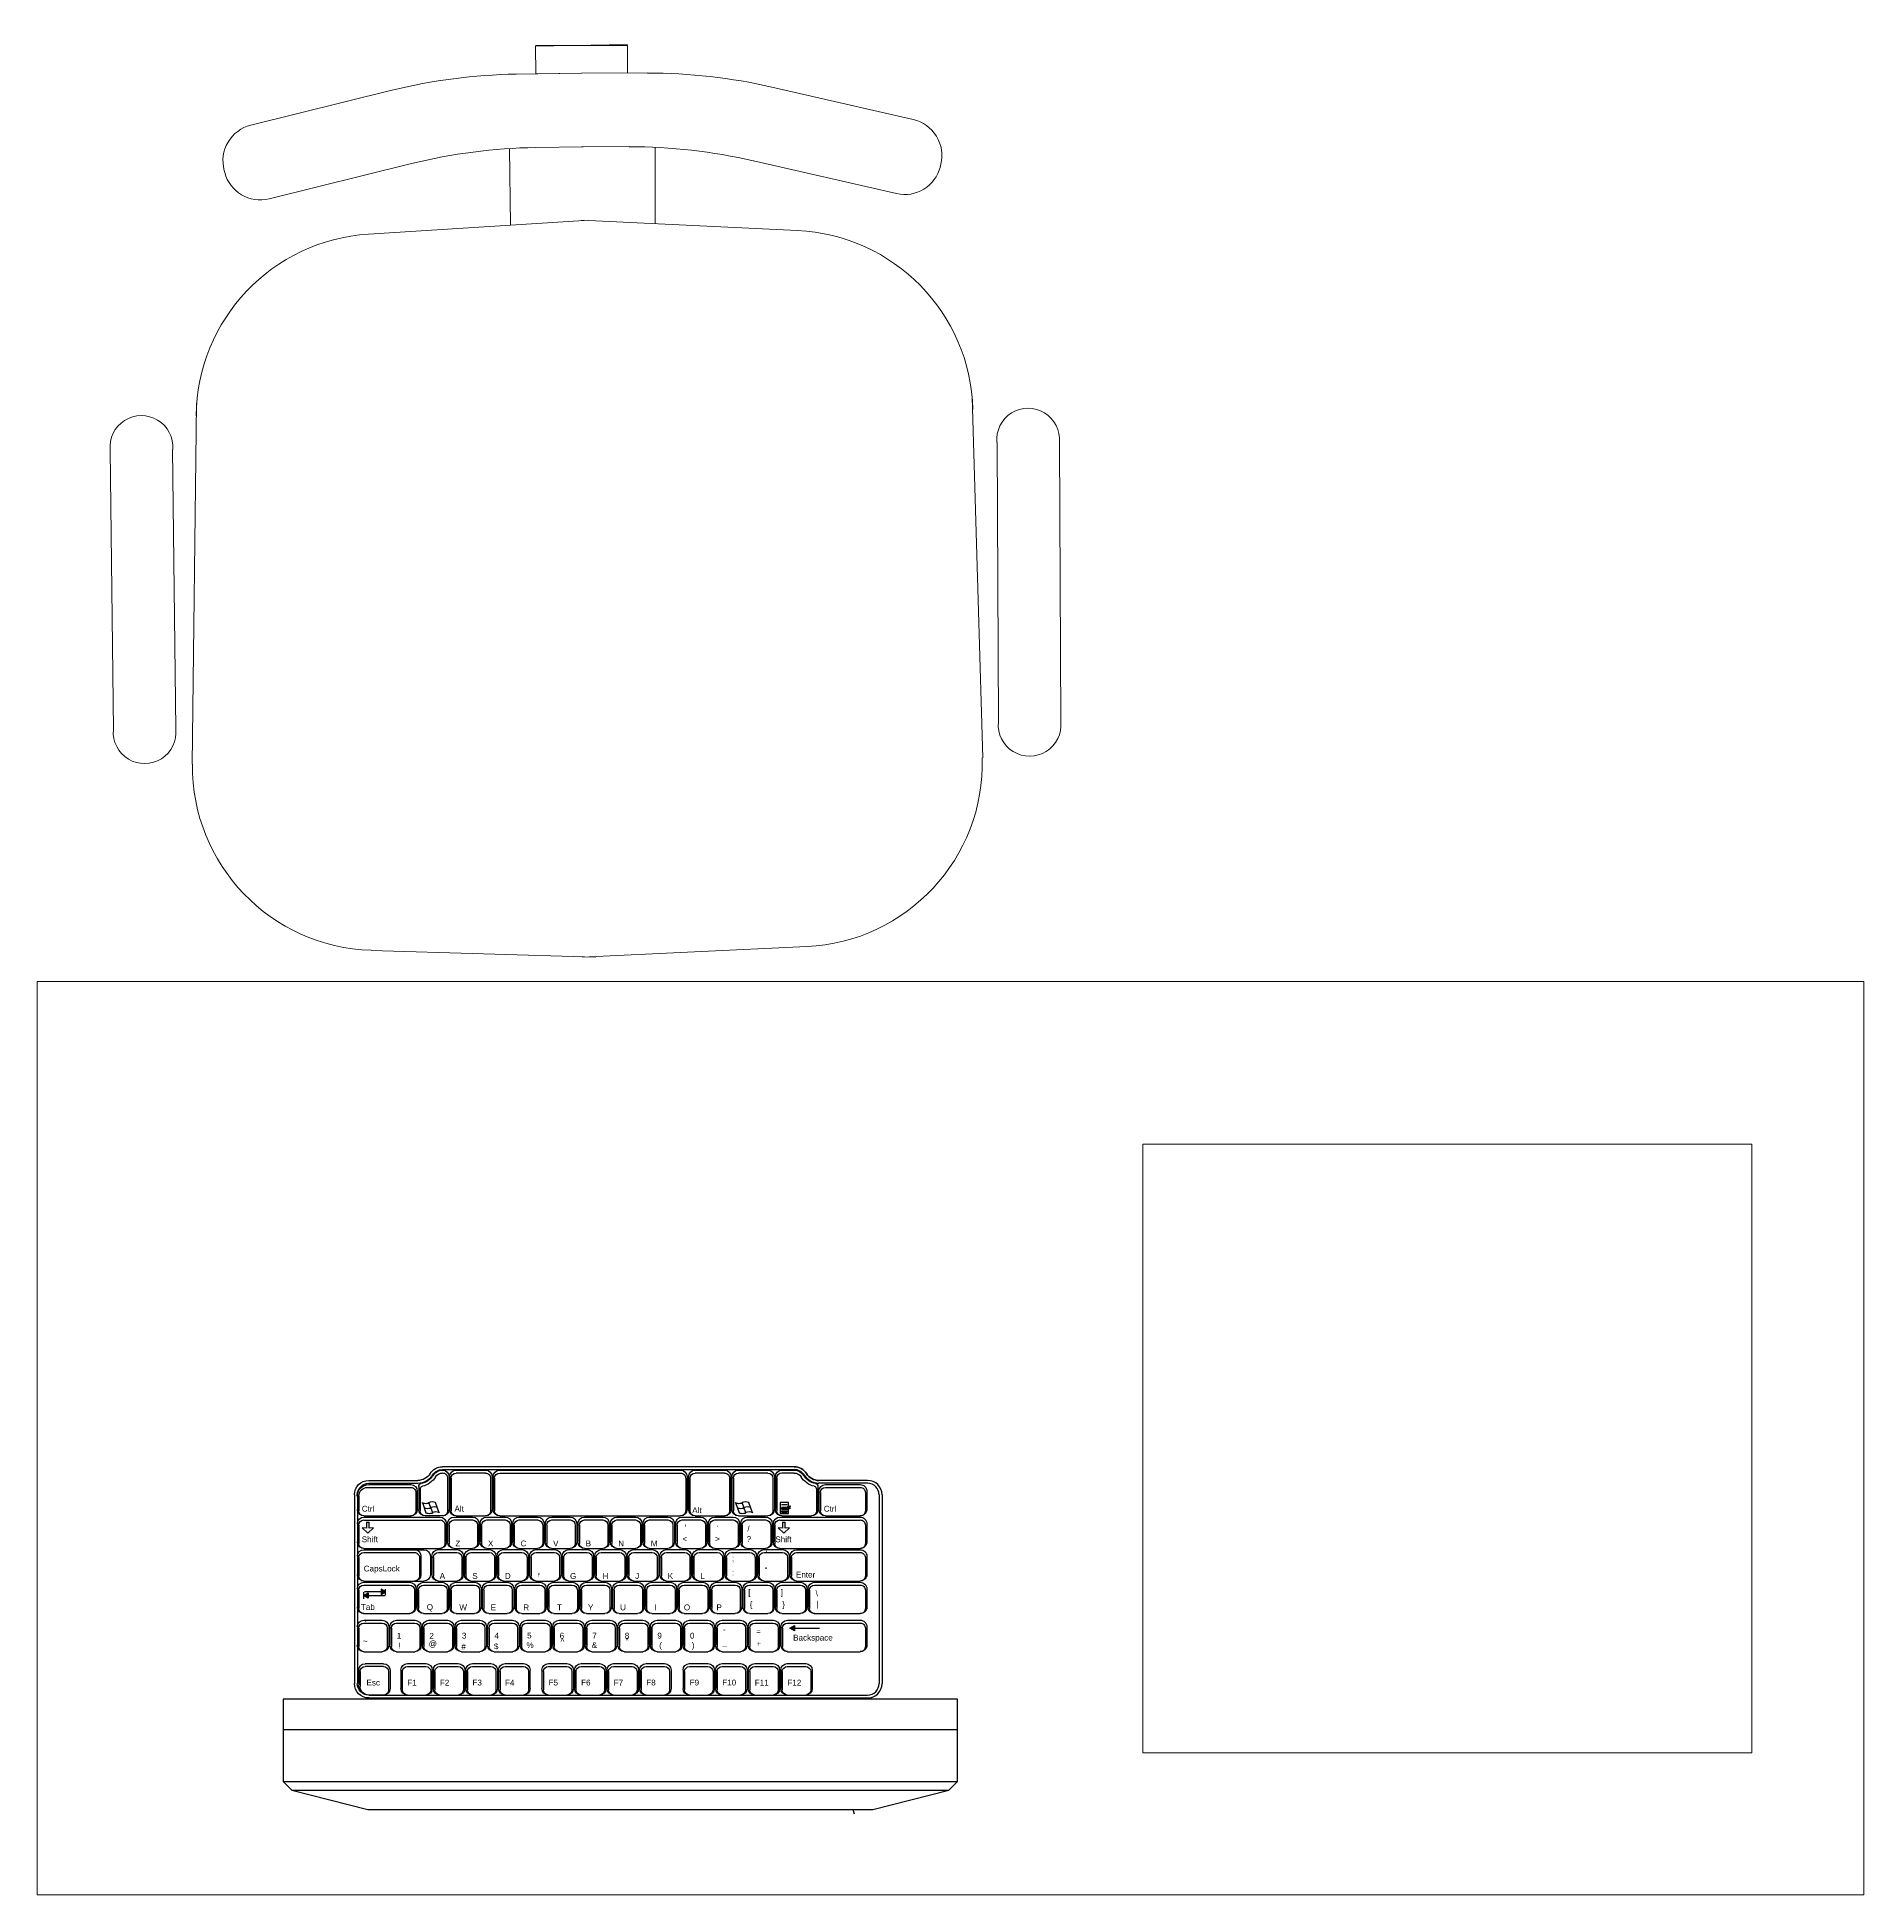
# Model space of a CAD drawing. Header units: millimetres. Extents: x -217756 to 263180, y 55413 to 130608.
# Drawn here: x -211764 to -210564, y 97961 to 99181 of the extents above; entities that cross this region are included whole.
import ezdxf

# ---------------------------------------------------------------- set-up
doc = ezdxf.new("R2010")
doc.units = ezdxf.units.MM
doc.linetypes.add('HIDDEN', pattern=[6, 4, -2])
doc.layers.add('ТХ_корр_25.03.26', color=1, linetype='Continuous', lineweight=30, plot=False)
doc.layers.add('ТХ_мебель передв', color=250, linetype='Continuous', lineweight=13)
doc.styles.add('Arial 200', font='arial.ttf', dxfattribs={"height": 500})
doc.styles.add('SIMPLEX', font='simplex.shx', dxfattribs={"width": 0.85, "oblique": 7})

# ---------------------------------------------------------------- blocks, each defined once
blk = doc.blocks.new('KEY')
at = {"color": 0}
for p, q in [((-0.198, 0), (0.198, 0)), ((-0.338, -0.536), (-0.338, -0.141)), ((-0.307, -0.505), (-0.307, -0.109)), ((0.307, -0.505), (0.307, -0.109)), ((0.338, -0.536), (0.338, -0.141)), ((-0.198, -0.614), (0.198, -0.614)), ((-0.198, -0.677), (0.198, -0.677))]:
    blk.add_line(p, q, dxfattribs=at)
for centre, radius, start, end in [((0.198, -0.109), 0.109, 360, 90), ((0.198, -0.141), 0.141, 360, 90), ((-0.198, -0.141), 0.141, 90, 180), ((-0.198, -0.109), 0.109, 90, 180), ((-0.198, -0.536), 0.141, 180, 270), ((-0.198, -0.505), 0.109, 180, 270), ((0.198, -0.505), 0.109, 270, 360), ((0.198, -0.536), 0.141, 270, 360)]:
    blk.add_arc(centre, radius, start, end, dxfattribs=at)
blk = doc.blocks.new('A$C6368dfc4')
at = {"true_color": 0x000000}
h = blk.add_hatch(color=18, dxfattribs=at)
h.paths.add_polyline_path([(6695.8, -32442.8), (6698.8, -32441), (6695.8, -32441)])
h.paths.add_polyline_path([(6695.8, -32441), (6698.8, -32441), (6695.8, -32439.3)])
h = blk.add_hatch(color=18, dxfattribs=at)
h.paths.add_polyline_path([(6687.4, -32445.1), (6684.3, -32443.3), (6687.4, -32443.3)])
h.paths.add_polyline_path([(6687.4, -32443.3), (6684.3, -32443.3), (6687.4, -32441.6)])
h = blk.add_hatch(color=18, dxfattribs=at)
h.paths.add_polyline_path([(6967.4, -32466.7), (6964.4, -32464.9), (6967.4, -32464.9)])
h.paths.add_polyline_path([(6967.4, -32464.9), (6964.4, -32464.9), (6967.4, -32463.2)])
at = {"color": 18, "true_color": 0x000000}
for p, q in [((6736.1, -32358.7), (6967.2, -32358.7)), ((6736.1, -32360.6), (6967.2, -32360.6)), ((6736.2, -32361), (6736.1, -32361)), ((6736.2, -32362.9), (6736.1, -32362.9)), ((6739.5, -32366.2), (6739.5, -32387.8)), ((6740.5, -32365.3), (6740.5, -32386.8)), ((6740.9, -32365.3), (6740.9, -32386.8)), ((6741.8, -32366.3), (6741.8, -32387.8)), ((6745.1, -32361), (6764.4, -32361)), ((6745.1, -32362.9), (6764.4, -32362.9)), ((6767.7, -32366.3), (6767.7, -32387.8)), ((6768.7, -32365.3), (6768.7, -32386.8)), ((6769.4, -32365.3), (6769.4, -32386.8)), ((6770.3, -32366.3), (6770.3, -32387.8)), ((6773.7, -32361), (6892.5, -32361)), ((6773.7, -32363), (6892.5, -32363)), ((6895.9, -32366.3), (6895.9, -32387.8)), ((6896.8, -32365.3), (6896.8, -32386.8)), ((6897.8, -32365.3), (6897.8, -32386.8)), ((6898.7, -32366.3), (6898.7, -32387.8)), ((6902.1, -32361), (6921.4, -32361)), ((6902.1, -32362.9), (6921.4, -32362.9)), ((6924.7, -32366.3), (6924.7, -32387.8)), ((6925.6, -32365.3), (6925.6, -32386.8)), ((6926.3, -32365.3), (6926.3, -32386.8)), ((6927.3, -32366.3), (6927.3, -32387.8)), ((6930.6, -32361), (6949.9, -32361)), ((6930.6, -32362.9), (6949.9, -32362.9)), ((6953.2, -32366.3), (6953.2, -32387.8)), ((6954.2, -32365.3), (6954.2, -32386.8)), ((6954.9, -32365.3), (6954.9, -32386.8)), ((6955.8, -32366.2), (6955.8, -32387.8)), ((6959.1, -32361), (6967.2, -32361)), ((6959.1, -32362.9), (6967.2, -32362.9)), ((6678.3, -32377.3), (6678.3, -32501.2)), ((6680.2, -32377.3), (6680.2, -32501.2)), ((6680.2, -32378.1), (6680.2, -32386.8)), ((6681.2, -32378.1), (6681.2, -32387.8)), ((6686.9, -32372.4), (6715.3, -32372.4)), ((6687.8, -32367.8), (6719.9, -32367.8)), ((6687.8, -32369.7), (6719.9, -32369.7)), ((6687.8, -32370.5), (6715.3, -32370.5)), ((6718.6, -32375.7), (6718.6, -32387.8)), ((6719.6, -32374.8), (6719.6, -32386.8)), ((6720.5, -32371.7), (6720.5, -32386.8)), ((6721.5, -32373.5), (6721.5, -32387.8)), ((6981.8, -32373.5), (6981.8, -32387.8)), ((6982.8, -32371.7), (6982.8, -32386.8)), ((7015.4, -32367.8), (6983.4, -32367.8)), ((7015.4, -32369.7), (6983.4, -32369.7)), ((6983.4, -32374.8), (6983.4, -32386.8)), ((6984.4, -32375.7), (6984.4, -32387.8)), ((6987.7, -32370.5), (7010.6, -32370.5)), ((6987.7, -32372.4), (7010.6, -32372.4)), ((7014, -32375.7), (7014, -32387.8)), ((7014.9, -32374.8), (7014.9, -32386.8)), ((7023.1, -32377.3), (7023.1, -32501.2)), ((7025, -32377.3), (7025, -32501.2)), ((6722.9, -32382.4), (6725.3, -32389)), ((6729.7, -32389), (6727.2, -32382.4)), ((6734, -32389), (6731.6, -32382.4)), ((6928.7, -32382.4), (6931.1, -32389)), ((6935.5, -32389), (6933.1, -32382.4)), ((6939.8, -32389), (6937.4, -32382.4)), ((6963.4, -32382.4), (6957.9, -32382.4)), ((6957.9, -32382.4), (6957.9, -32389.6)), ((6957.9, -32386.1), (6963.4, -32386.1)), ((6957.9, -32387.9), (6963.4, -32387.9)), ((6957.9, -32389.6), (6963.4, -32389.6)), ((6958.8, -32383.6), (6962.5, -32383.6)), ((6958.8, -32385.3), (6962.5, -32385.3)), ((6958.8, -32387), (6962.5, -32387)), ((6958.8, -32388.7), (6962.5, -32388.7)), ((6963.1, -32384.7), (6962.5, -32387)), ((6962.5, -32387), (6964.8, -32386)), ((6963.5, -32385.4), (6963.1, -32384.7)), ((6963.4, -32389.6), (6963.4, -32382.4)), ((6964.4, -32384.4), (6963.5, -32385.4)), ((6963.9, -32385.7), (6964.8, -32384.7)), ((6964.8, -32386), (6963.9, -32385.7)), ((6964.4, -32384.4), (6964.8, -32384.7)), ((6680.2, -32396.2), (6680.2, -32408.2)), ((6681.2, -32397.1), (6681.2, -32409.2)), ((6686.3, -32399.2), (6683.4, -32399)), ((6683.4, -32399), (6687.1, -32402.4)), ((6684.5, -32391.1), (6715.3, -32391.1)), ((6684.5, -32391.9), (6734.4, -32391.9)), ((6684.5, -32393.8), (6734.4, -32393.8)), ((6686.3, -32395.3), (6686.3, -32399.2)), ((6686.3, -32395.3), (6688, -32395.3)), ((6687.1, -32402.4), (6690.9, -32399)), ((6688, -32399.2), (6688, -32395.3)), ((6690.9, -32399), (6688, -32399.2)), ((6736.2, -32391.1), (6724.8, -32391.1)), ((6737.7, -32397.1), (6737.7, -32409.2)), ((6738.6, -32396.2), (6738.6, -32408.2)), ((6745.1, -32391.1), (6764.4, -32391.1)), ((6773.7, -32391.1), (6892.5, -32391.1)), ((6902.1, -32391.1), (6921.4, -32391.1)), ((6930.6, -32391.1), (6949.9, -32391.1)), ((6953.5, -32396.2), (6953.5, -32408.2)), ((6954.4, -32397.1), (6954.4, -32409.2)), ((6956.6, -32399), (6960.4, -32402.4)), ((6959.5, -32399.2), (6956.6, -32399)), ((6957.8, -32391.9), (7010.6, -32391.9)), ((6957.8, -32393.8), (7010.6, -32393.8)), ((6959.1, -32391.1), (6978.5, -32391.1)), ((6959.5, -32395.3), (6961.2, -32395.3)), ((6959.5, -32395.3), (6959.5, -32399.2)), ((6960.4, -32402.4), (6964.1, -32399)), ((6961.2, -32399.2), (6961.2, -32395.3)), ((6964.1, -32399), (6961.2, -32399.2)), ((6987.7, -32391.1), (7010.6, -32391.1)), ((7014, -32397.1), (7014, -32409.2)), ((7014.9, -32396.2), (7014.9, -32408.2)), ((6684.5, -32412.5), (6734.4, -32412.5)), ((6684.5, -32413.3), (6723.9, -32413.3)), ((6957.8, -32412.5), (7010.6, -32412.5)), ((6968.8, -32413.3), (7010.6, -32413.3)), ((6680.2, -32417.6), (6680.2, -32429.6)), ((6681.2, -32418.5), (6681.2, -32430.6)), ((6684.5, -32415.2), (6717.7, -32415.2)), ((6721.1, -32418.5), (6721.1, -32430.6)), ((6722, -32417.6), (6722, -32429.6)), ((6728.2, -32417.6), (6728.2, -32429.6)), ((6964.6, -32417.6), (6964.6, -32429.6)), ((6965.5, -32418.5), (6965.5, -32430.6)), ((6968.8, -32415.2), (7010.6, -32415.2)), ((7014, -32418.5), (7014, -32430.6)), ((7014.9, -32417.6), (7014.9, -32429.6)), ((6680.2, -32439), (6680.2, -32451)), ((6684.5, -32433.9), (6723.9, -32433.9)), ((6684.5, -32434.7), (6714.4, -32434.7)), ((6684.5, -32436.6), (6714.4, -32436.6)), ((6698.8, -32441), (6695.8, -32439.3)), ((6695.8, -32439.3), (6695.8, -32442.8)), ((6698.8, -32443.1), (6698.8, -32439.2)), ((6718.7, -32439), (6718.7, -32451)), ((6968.8, -32433.9), (7010.6, -32433.9)), ((6976.3, -32439), (6976.3, -32451)), ((6980.6, -32434.7), (7010.6, -32434.7)), ((6980.6, -32436.6), (7010.6, -32436.6)), ((7014.9, -32439), (7014.9, -32451)), ((6681.2, -32439.9), (6681.2, -32452)), ((6684.3, -32441.2), (6684.3, -32445.5)), ((6684.3, -32443.3), (6687.4, -32441.6)), ((6684.3, -32443.3), (6698.4, -32443.3)), ((6687.4, -32445.1), (6684.3, -32443.3)), ((6698.8, -32441), (6685, -32441)), ((6687.4, -32441.6), (6687.4, -32445.1)), ((6695.8, -32442.8), (6698.8, -32441)), ((6717.7, -32439.9), (6717.7, -32452)), ((6977.2, -32439.9), (6977.2, -32452)), ((7014, -32439.9), (7014, -32452)), ((6684.5, -32455.3), (6714.4, -32455.3)), ((6958.4, -32463.9), (6958.4, -32476)), ((6962.7, -32459.7), (7010.6, -32459.7)), ((6962.7, -32461.6), (7010.6, -32461.6)), ((6964.4, -32464.9), (6967.4, -32463.2)), ((6967.4, -32463.2), (6967.4, -32466.7)), ((6980.6, -32455.3), (7010.6, -32455.3)), ((7014.9, -32463.9), (7014.9, -32476)), ((6959.4, -32464.9), (6959.4, -32477)), ((6967.4, -32466.7), (6964.4, -32464.9)), ((6964.4, -32464.9), (6983.7, -32464.9)), ((7014, -32464.9), (7014, -32477)), ((6697.4, -32488.2), (6685.3, -32488.2)), ((6962.7, -32480.3), (7010.6, -32480.3)), ((6681.1, -32492.5), (6681.1, -32502.2)), ((6682, -32493.4), (6682, -32503.1)), ((6697.4, -32490.1), (6685.3, -32490.1)), ((6700.7, -32493.4), (6700.7, -32505.5)), ((6701.7, -32492.5), (6701.7, -32504.5)), ((7074.4, -32511.6), (6631.5, -32511.6)), ((6631.5, -32511.6), (6631.5, -32565.7)), ((6697.4, -32508.8), (6687.7, -32508.8)), ((6687.8, -32508.8), (7015.4, -32508.8)), ((7074.4, -32565.7), (7074.4, -32511.6)), ((6631.5, -32531.5), (7074.4, -32531.5)), ((6631.5, -32565.7), (7074.4, -32565.7)), ((6631.5, -32565.7), (6637.2, -32571.4)), ((6637.2, -32571.4), (7068.7, -32571.4)), ((6637.2, -32571.4), (6687, -32584.1)), ((7018.9, -32584.1), (7068.7, -32571.4)), ((7068.7, -32571.4), (7074.4, -32565.7)), ((6687, -32584.1), (7018.9, -32584.1))]:
    blk.add_line(p, q, dxfattribs=at)
for points in [[(6687.8, -32510.7), (7015.4, -32510.7)], [(7005.6, -32584.1), (7006.5, -32586.9)]]:
    blk.add_lwpolyline(points, dxfattribs=at)
at = {"color": 18, "true_color": 0x000000, "extrusion": (0, 0, -1)}
for centre, major_axis, ratio, start_param, end_param in [((6719.9, -32358.3), (-6.74, 6.74), 1, 2.907036, 3.926991), ((6719.9, -32358.3), (-8.08, 8.08), 1, 2.907036, 3.926991), ((6719.9, -32358.3), (-8.33, 8.33), 1, 2.907036, 3.74053), ((6719.9, -32358.3), (-9.68, -9.68), 1, 4.477832, 5.272059), ((6736.1, -32368.3), (-6.74, 6.74), 1, -0.234557, 0.785398), ((6736.1, -32368.3), (-5.39, -5.39), 1, 1.336239, 2.356194), ((6736.1, -32368.3), (-5.14, 5.14), 1, -0.234557, 0.785398), ((6736.1, -32368.3), (-3.79, 3.79), 1, -0.234557, 0.785398), ((6736.2, -32365.3), (-3.03, 3.03), 1, 0.785398, 2.356194), ((6736.2, -32366.2), (-2.36, -2.36), 1, 2.356194, 3.926991), ((6745.1, -32365.3), (-3.03, -3.03), 1, 0.785398, 2.356194), ((6745.1, -32366.3), (-2.36, -2.36), 1, 0.785398, 2.356194), ((6764.4, -32365.3), (-3.03, 3.03), 1, 0.785398, 2.356194), ((6764.4, -32366.3), (-2.36, -2.36), 1, 2.356194, 3.926991), ((6773.7, -32365.3), (-3.03, -3.03), 1, 0.785398, 2.356194), ((6773.7, -32366.3), (-2.36, 2.36), 1, -0.785398, 0.785398), ((6892.5, -32365.3), (-3.03, 3.03), 1, 0.785398, 2.356194), ((6892.5, -32366.3), (-2.36, -2.36), 1, 2.356194, 3.926991), ((6902.1, -32365.3), (-3.03, -3.03), 1, 0.785398, 2.356194), ((6902.1, -32366.3), (-2.36, -2.36), 1, 0.785398, 2.356194), ((6921.4, -32365.3), (-3.03, 3.03), 1, 0.785398, 2.356194), ((6921.4, -32366.3), (-2.36, -2.36), 1, 2.356194, 3.926991), ((6930.6, -32365.3), (-3.03, -3.03), 1, 0.785398, 2.356194), ((6930.6, -32366.3), (-2.36, 2.36), 1, -0.785398, 0.785398), ((6949.9, -32365.3), (-3.03, 3.03), 1, 0.785398, 2.356194), ((6949.9, -32366.3), (-2.36, 2.36), 1, 0.785398, 2.356194), ((6959.1, -32365.3), (-3.03, 3.03), 1, -0.785398, 0.785398), ((6959.1, -32366.2), (-2.36, 2.36), 1, -0.785398, 0.785398), ((6967.2, -32368.3), (-6.74, -6.74), 1, 2.356194, 3.37615), ((6967.2, -32368.3), (-5.39, -5.39), 1, 2.356194, 3.37615), ((6967.2, -32368.3), (-5.14, -5.14), 1, 2.356194, 3.37615), ((6967.2, -32368.3), (-3.79, -3.79), 1, 2.356194, 3.37615), ((6983.4, -32358.3), (-9.68, 9.68), 1, 4.152719, 4.946946), ((6983.4, -32358.3), (-8.33, -8.33), 1, 5.684248, 6.517742), ((6983.4, -32358.3), (-8.08, -8.08), 1, 5.497787, 6.517742), ((6983.4, -32358.3), (-6.74, 6.74), 1, 3.926991, 4.946946), ((6687.8, -32377.3), (-6.74, -6.74), 1, 0.785398, 2.356194), ((6687.8, -32377.3), (-5.39, -5.39), 1, 0.785398, 2.356194), ((6687.8, -32378.1), (-5.39, -5.39), 1, 0.785398, 2.356194), ((6686.9, -32378.1), (-4.04, -4.04), 1, 0.785398, 2.356194), ((6715.3, -32374.8), (-3.03, 3.03), 1, 0.785398, 2.356194), ((6715.3, -32375.7), (-2.36, -2.36), 1, 2.356194, 3.926991), ((6722.4, -32371.7), (-1.35, -1.35), 1, 0.785398, 2.169734), ((6723.4, -32373.5), (-1.35, -1.35), 1, 0.785398, 2.130466), ((6979.9, -32373.5), (-1.35, 1.35), 1, 1.011126, 2.356194), ((6980.9, -32371.7), (-1.35, 1.35), 1, 0.971859, 2.356194), ((6987.7, -32374.8), (-3.03, -3.03), 1, 0.785398, 2.356194), ((6987.7, -32375.7), (-2.36, -2.36), 1, 0.785398, 2.356194), ((7010.6, -32374.8), (-3.03, -3.03), 1, 2.356194, 3.926991), ((7010.6, -32375.7), (-2.36, -2.36), 1, 2.356194, 3.926991), ((6684.5, -32386.8), (-3.03, 3.03), 1, 3.926991, 5.497787), ((6684.5, -32387.8), (-2.36, 2.36), 1, 3.926991, 5.497787), ((6715.3, -32386.8), (-3.03, -3.03), 1, 3.926991, 5.497787), ((6715.3, -32387.8), (-2.36, 2.36), 1, 2.356194, 3.926991), ((6724.8, -32386.8), (-3.03, 3.03), 1, 3.926991, 5.497787), ((6724.8, -32387.8), (-2.36, 2.36), 1, 3.926991, 5.497787), ((6725.1, -32382.4), (-2.17, 0), 0.316309, 3.141593, 6.283185), ((6726.3, -32385.7), (-2.17, 0), 0.316309, 3.141593, 6.283185), ((6727.5, -32389), (-2.17, 0), 0.316309, 3.141593, 6.283185), ((6729.4, -32382.4), (-2.17, 0), 0.316309, 0, 3.141593), ((6730.6, -32385.7), (-2.17, 0), 0.316309, 0, 3.141593), ((6731.8, -32389), (-2.17, 0), 0.316309, 0, 3.141593), ((6736.2, -32386.8), (-3.03, -3.03), 1, 3.926991, 5.497787), ((6736.2, -32387.8), (-2.36, 2.36), 1, 2.356194, 3.926991), ((6745.1, -32386.8), (-3.03, 3.03), 1, 3.926991, 5.497787), ((6745.1, -32387.8), (-2.36, 2.36), 1, 3.926991, 5.497787), ((6764.4, -32386.8), (-3.03, -3.03), 1, 3.926991, 5.497787), ((6764.4, -32387.8), (-2.36, 2.36), 1, 2.356194, 3.926991), ((6773.7, -32386.8), (-3.03, 3.03), 1, 3.926991, 5.497787), ((6773.7, -32387.8), (-2.36, -2.36), 1, 5.497787, 7.068583), ((6892.5, -32386.8), (-3.03, -3.03), 1, 3.926991, 5.497787), ((6892.5, -32387.8), (-2.36, 2.36), 1, 2.356194, 3.926991), ((6902.1, -32386.8), (-3.03, 3.03), 1, 3.926991, 5.497787), ((6902.1, -32387.8), (-2.36, 2.36), 1, 3.926991, 5.497787), ((6921.4, -32386.8), (-3.03, -3.03), 1, 3.926991, 5.497787), ((6921.4, -32387.8), (-2.36, 2.36), 1, 2.356194, 3.926991), ((6930.6, -32386.8), (-3.03, 3.03), 1, 3.926991, 5.497787), ((6930.6, -32387.8), (-2.36, -2.36), 1, 5.497787, 7.068583), ((6930.9, -32382.4), (-2.17, 0), 0.316309, 3.141593, 6.283185), ((6932.1, -32385.7), (-2.17, 0), 0.316309, 3.141593, 6.283185), ((6933.3, -32389), (-2.17, 0), 0.316309, 3.141593, 6.283185), ((6935.2, -32382.4), (-2.17, 0), 0.316309, 0, 3.141593), ((6936.4, -32385.7), (-2.17, 0), 0.316309, 0, 3.141593), ((6937.6, -32389), (-2.17, 0), 0.316309, 0, 3.141593), ((6949.9, -32386.8), (-3.03, -3.03), 1, 3.926991, 5.497787), ((6949.9, -32387.8), (-2.36, -2.36), 1, 3.926991, 5.497787), ((6959.1, -32386.8), (-3.03, -3.03), 1, 5.497787, 7.068583), ((6959.1, -32387.8), (-2.36, -2.36), 1, 5.497787, 7.068583), ((6978.5, -32386.8), (-3.03, -3.03), 1, 3.926991, 5.497787), ((6978.5, -32387.8), (-2.36, -2.36), 1, 3.926991, 5.497787), ((6987.7, -32386.8), (-3.03, 3.03), 1, 3.926991, 5.497787), ((6987.7, -32387.8), (-2.36, 2.36), 1, 3.926991, 5.497787), ((7010.6, -32386.8), (-3.03, 3.03), 1, 2.356194, 3.926991), ((7010.6, -32387.8), (-2.36, 2.36), 1, 2.356194, 3.926991), ((6684.5, -32396.2), (-3.03, -3.03), 1, 0.785398, 2.356194), ((6684.5, -32397.1), (-2.36, -2.36), 1, 0.785398, 2.356194), ((6734.4, -32396.2), (-3.03, 3.03), 1, 0.785398, 2.356194), ((6734.4, -32397.1), (-2.36, -2.36), 1, 2.356194, 3.926991), ((6957.8, -32396.2), (-3.03, -3.03), 1, 0.785398, 2.356194), ((6957.8, -32397.1), (-2.36, 2.36), 1, -0.785398, 0.785398), ((7010.6, -32396.2), (-3.03, -3.03), 1, 2.356194, 3.926991), ((7010.6, -32397.1), (-2.36, -2.36), 1, 2.356194, 3.926991), ((6684.5, -32408.2), (-3.03, 3.03), 1, 3.926991, 5.497787), ((6684.5, -32417.6), (-3.03, -3.03), 1, 0.785398, 2.356194), ((6684.5, -32409.2), (-2.36, 2.36), 1, 3.926991, 5.497787), ((6717.7, -32417.6), (-3.03, 3.03), 1, 0.785398, 2.356194), ((6723.9, -32417.6), (-3.03, 3.03), 1, 0.785398, 2.356194), ((6734.4, -32408.2), (-3.03, -3.03), 1, 3.926991, 5.497787), ((6734.4, -32409.2), (-2.36, 2.36), 1, 2.356194, 3.926991), ((6957.8, -32408.2), (-3.03, 3.03), 1, 3.926991, 5.497787), ((6957.8, -32409.2), (-2.36, -2.36), 1, 5.497787, 7.068583), ((6968.8, -32417.6), (-3.03, 3.03), 1, -0.785398, 0.785398), ((7010.6, -32408.2), (-3.03, 3.03), 1, 2.356194, 3.926991), ((7010.6, -32409.2), (-2.36, 2.36), 1, 2.356194, 3.926991), ((7010.6, -32417.6), (-3.03, -3.03), 1, 2.356194, 3.926991), ((6684.5, -32418.5), (-2.36, -2.36), 1, 0.785398, 2.356194), ((6717.7, -32418.5), (-2.36, -2.36), 1, 2.356194, 3.926991), ((6968.8, -32418.5), (-2.36, 2.36), 1, -0.785398, 0.785398), ((7010.6, -32418.5), (-2.36, -2.36), 1, 2.356194, 3.926991), ((6684.5, -32429.6), (-3.03, 3.03), 1, 3.926991, 5.497787), ((6684.5, -32439), (-3.03, -3.03), 1, 0.785398, 2.356194), ((6684.5, -32430.6), (-2.36, 2.36), 1, 3.926991, 5.497787), ((6684.5, -32439.9), (-2.36, -2.36), 1, 0.785398, 2.356194), ((6714.4, -32439), (-3.03, 3.03), 1, 0.785398, 2.356194), ((6714.4, -32439.9), (-2.36, 2.36), 1, 0.785398, 2.356194), ((6717.7, -32429.6), (-3.03, -3.03), 1, 3.926991, 5.497787), ((6717.7, -32430.6), (-2.36, 2.36), 1, 2.356194, 3.926991), ((6723.9, -32429.6), (-3.03, -3.03), 1, 3.926991, 5.497787), ((6968.8, -32429.6), (-3.03, -3.03), 1, 5.497787, 7.068583), ((6968.8, -32430.6), (-2.36, -2.36), 1, 5.497787, 7.068583), ((6980.6, -32439), (-3.03, 3.03), 1, -0.785398, 0.785398), ((6980.6, -32439.9), (-2.36, 2.36), 1, -0.785398, 0.785398), ((7010.6, -32429.6), (-3.03, 3.03), 1, 2.356194, 3.926991), ((7010.6, -32430.6), (-2.36, 2.36), 1, 2.356194, 3.926991), ((7010.6, -32439), (-3.03, -3.03), 1, 2.356194, 3.926991), ((7010.6, -32439.9), (-2.36, -2.36), 1, 2.356194, 3.926991), ((6684.5, -32451), (-3.03, 3.03), 1, 3.926991, 5.497787), ((6714.4, -32451), (-3.03, -3.03), 1, 3.926991, 5.497787), ((6980.6, -32451), (-3.03, -3.03), 1, 5.497787, 7.068583), ((7010.6, -32451), (-3.03, 3.03), 1, 2.356194, 3.926991), ((6684.5, -32452), (-2.36, 2.36), 1, 3.926991, 5.497787), ((6714.4, -32452), (-2.36, -2.36), 1, 3.926991, 5.497787), ((6962.7, -32463.9), (-3.03, -3.03), 1, 0.785398, 2.356194), ((6962.7, -32464.9), (-2.36, 2.36), 1, -0.785398, 0.785398), ((6980.6, -32452), (-2.36, -2.36), 1, 5.497787, 7.068583), ((7010.6, -32452), (-2.36, 2.36), 1, 2.356194, 3.926991), ((7010.6, -32463.9), (-3.03, -3.03), 1, 2.356194, 3.926991), ((7010.6, -32464.9), (-2.36, -2.36), 1, 2.356194, 3.926991), ((6962.7, -32476), (-3.03, 3.03), 1, 3.926991, 5.497787), ((7010.6, -32476), (-3.03, 3.03), 1, 2.356194, 3.926991), ((6685.3, -32492.5), (-3.03, -3.03), 1, 0.785398, 2.356194), ((6697.4, -32492.5), (-3.03, 3.03), 1, 0.785398, 2.356194), ((6962.7, -32477), (-2.36, -2.36), 1, 5.497787, 7.068583), ((7010.6, -32477), (-2.36, 2.36), 1, 2.356194, 3.926991), ((6685.3, -32493.4), (-2.36, 2.36), 1, -0.785398, 0.785398), ((6697.4, -32493.4), (-2.36, 2.36), 1, 0.785398, 2.356194), ((6687.8, -32501.2), (-6.74, 6.74), 1, 3.926991, 5.497787), ((6687.8, -32501.2), (-5.39, 5.39), 1, 3.926991, 5.497787), ((6687.7, -32502.2), (-4.72, -4.72), 1, 5.497787, 7.068583), ((6687.7, -32503.1), (-4.04, 4.04), 1, 3.926991, 5.497787), ((6697.4, -32504.5), (-3.03, -3.03), 1, 3.926991, 5.497787), ((6697.4, -32505.5), (-2.36, -2.36), 1, 3.926991, 5.497787)]:
    blk.add_ellipse(centre, major_axis=major_axis, ratio=ratio, start_param=start_param, end_param=end_param, dxfattribs=at)
at = {"color": 18, "true_color": 0x000000}
for centre, major_axis, start_param, end_param in [((6967.2, -32368.3), (6.74, 6.74), -0.234557, 0.785398), ((6967.2, -32368.3), (5.39, -5.39), 1.336239, 2.356194), ((6983.4, -32358.3), (8.08, 8.08), 2.907036, 3.926991), ((6983.4, -32358.3), (6.74, 6.74), 2.907036, 3.926991), ((7015.4, -32377.3), (6.74, -6.74), 0.785398, 2.356194), ((7015.4, -32377.3), (5.39, -5.39), 0.785398, 2.356194), ((7015.4, -32501.2), (6.74, 6.74), 3.926991, 5.497787), ((7015.4, -32501.2), (5.39, 5.39), 3.926991, 5.497787)]:
    blk.add_ellipse(centre, major_axis=major_axis, ratio=1, start_param=start_param, end_param=end_param, dxfattribs=at)
for points in [[(6684.3, -32443.3), (6684.3, -32443.3), (6684.3, -32443.3)], [(6698.8, -32441.1), (6698.8, -32441), (6698.8, -32441)]]:
    blk.add_solid(points, dxfattribs=at)
at = {"color": 18, "true_color": 0x000000, "xscale": -30.48000000044703, "yscale": 30.48000000044703, "zscale": 60.96, "rotation": 180}
for p in [(6749.8, -32412.5), (6771.2, -32412.5), (6792.6, -32412.5), (6814, -32412.5), (6835.4, -32412.5), (6856.8, -32412.5), (6878.2, -32412.5), (6899.6, -32412.5), (6921, -32412.5), (6942.4, -32412.5), (6739.5, -32433.9), (6760.9, -32433.9), (6782.3, -32433.9), (6803.7, -32433.9), (6825.1, -32433.9), (6846.5, -32433.9), (6867.9, -32433.9), (6889.3, -32433.9), (6910.7, -32433.9), (6932.1, -32433.9), (6953.5, -32433.9), (6729.8, -32455.3), (6751.2, -32455.3), (6772.6, -32455.3), (6794, -32455.3), (6815.4, -32455.3), (6836.8, -32455.3), (6858.2, -32455.3), (6879.6, -32455.3), (6901, -32455.3), (6922.4, -32455.3), (6943.8, -32455.3), (6965.2, -32455.3), (6690.5, -32480.3), (6711.9, -32480.3), (6733.3, -32480.3), (6754.7, -32480.3), (6776.1, -32480.3), (6797.5, -32480.3), (6818.9, -32480.3), (6840.3, -32480.3), (6861.7, -32480.3), (6883.1, -32480.3), (6904.5, -32480.3), (6925.9, -32480.3), (6947.3, -32480.3), (6719.1, -32508.8), (6740.5, -32508.8), (6761.9, -32508.8), (6783.3, -32508.8), (6811.8, -32508.8), (6833.2, -32508.8), (6854.6, -32508.8), (6876, -32508.8), (6904.5, -32508.8), (6925.9, -32508.8), (6947.3, -32508.8), (6968.7, -32508.8)]:
    blk.add_blockref('KEY', p, dxfattribs=at)
at = {"color": 18, "true_color": 0x000000}
for s, height, style, p in [('Ctrl', 3.81, 'Arial 200', (6683.1, -32388.3)), ('Alt', 3.81, 'Arial 200', (6744, -32388.3)), ('Alt', 3.81, 'Arial 200', (6900.2, -32389.3)), ('Ctrl', 3.81, 'Arial 200', (6986.6, -32388.3)), (',', 3.81, 'Arial 200', (6895, -32397.5)), ('.', 3.81, 'Arial 200', (6916.1, -32398.2)), ('/', 3.81, 'Arial 200', (6936.4, -32401.5)), ('Shift', 3.81, 'Arial 200', (6683.1, -32408.4)), ('Z', 3.81, 'Arial 200', (6744.6, -32411.1)), ('X', 3.81, 'Arial 200', (6766, -32411.1)), ('C', 3.81, 'Arial 200', (6787.4, -32411.1)), ('V', 3.81, 'Arial 200', (6808.8, -32411.1)), ('B', 3.81, 'Arial 200', (6830.2, -32411.1)), ('N', 3.81, 'Arial 200', (6851.6, -32411.1)), ('M', 3.81, 'Arial 200', (6873, -32411.1)), ('<', 3.81, 'Arial 200', (6893.8, -32408.1)), ('>', 3.81, 'Arial 200', (6915.2, -32408.1)), ('?', 3.81, 'Arial 200', (6935.9, -32408.2)), ("'", 3.81, 'Arial 200', (6948.4, -32417.8)), ('Shift', 3.81, 'Arial 200', (6954.8, -32408.4)), ('CapsLock', 3.81, 'Arial 200', (6684.4, -32427.6)), (':', 3.81, 'Arial 200', (6926.2, -32430.2)), (';', 3.81, 'Arial 200', (6926.3, -32420.8)), ('"', 3.81, 'Arial 200', (6947.7, -32428.7)), ('A', 3.81, 'Arial 200', (6734.3, -32432.5)), ('S', 3.81, 'Arial 200', (6755.7, -32432.5)), ('D', 3.81, 'Arial 200', (6777.1, -32432.5)), ('F', 2.38, 'SIMPLEX', (6798.5, -32431.1)), ('G', 3.81, 'Arial 200', (6819.9, -32432.5)), ('H', 3.81, 'Arial 200', (6841.3, -32432.5)), ('J', 3.81, 'Arial 200', (6862.7, -32432.5)), ('K', 3.81, 'Arial 200', (6884.1, -32432.5)), ('L', 3.81, 'Arial 200', (6905.5, -32432.5)), ('[', 3.81, 'Arial 200', (6937, -32443.2)), (']', 3.81, 'Arial 200', (6958.4, -32443.2)), ('Enter', 3.81, 'Arial 200', (6968.3, -32431.6)), ('Tab', 3.81, 'Arial 200', (6682.5, -32452.9)), ('Q', 3.81, 'Arial 200', (6725.8, -32452.9)), ('W', 3.81, 'Arial 200', (6747.2, -32453.1)), ('E', 3.81, 'Arial 200', (6767.8, -32453.1)), ('R', 3.81, 'Arial 200', (6789.2, -32453.1)), ('T', 3.81, 'Arial 200', (6811.4, -32453.1)), ('Y', 3.81, 'Arial 200', (6831.7, -32453.1)), ('U', 3.81, 'Arial 200', (6852.8, -32453.1)), ('I', 3.81, 'Arial 200', (6875.3, -32453.1)), ('O', 3.81, 'Arial 200', (6894.7, -32453.1)), ('P', 3.81, 'Arial 200', (6916.1, -32453.1)), ('{', 3.81, 'Arial 200', (6938, -32451.1)), ('}', 3.81, 'Arial 200', (6959.4, -32451.1)), ('\\', 3.81, 'Arial 200', (6981.2, -32443.8)), ('|', 3.81, 'Arial 200', (6981.9, -32450.8)), ('`', 3.81, 'Arial 200', (6684.7, -32464)), ('~', 3.81, 'Arial 200', (6683.8, -32475.2)), ('1', 3.81, 'Arial 200', (6706.1, -32471.8)), ('!', 3.81, 'Arial 200', (6707, -32478.2)), ('@', 3.81, 'Arial 200', (6727.1, -32476.9)), ('2', 3.81, 'Arial 200', (6727.5, -32471.8)), ('#', 3.81, 'Arial 200', (6748.5, -32478.9)), ('3', 3.81, 'Arial 200', (6748.9, -32471.7)), ('$', 3.81, 'Arial 200', (6769.9, -32478.7)), ('4', 3.81, 'Arial 200', (6770.3, -32471.7)), ('%', 3.81, 'Arial 200', (6791.3, -32477.9)), ('5', 3.81, 'Arial 200', (6791.7, -32471.6)), ('6', 3.81, 'Arial 200', (6813.1, -32471.7)), ('^ ', 3.81, 'Arial 200', (6813.7, -32475.5)), ('&', 3.81, 'Arial 200', (6834.1, -32477.9)), ('7', 3.81, 'Arial 200', (6834.5, -32471.7)), ('8', 3.81, 'Arial 200', (6855.9, -32471.7)), ('*', 3.81, 'Arial 200', (6856.4, -32474.8)), ('9', 3.81, 'Arial 200', (6877.3, -32471.7)), ('(', 3.81, 'Arial 200', (6878.5, -32478)), ('0', 3.81, 'Arial 200', (6898.7, -32471.7)), (')', 3.81, 'Arial 200', (6899.9, -32478)), ('-', 3.81, 'Arial 200', (6920.5, -32467.5)), ('=', 3.81, 'Arial 200', (6942.2, -32468.7)), ('+', 3.81, 'Arial 200', (6942.4, -32477)), ('Backspace', 3.81, 'Arial 200', (6966.5, -32473)), ('_', 3.81, 'Arial 200', (6920.1, -32476)), ('Esc', 3.81, 'Arial 200', (6686.2, -32502.5)), ('F1', 3.81, 'Arial 200', (6713, -32502.6)), ('F2', 3.81, 'Arial 200', (6734.4, -32502.6)), ('F3', 3.81, 'Arial 200', (6755.8, -32502.5)), ('F4', 3.81, 'Arial 200', (6777.2, -32502.6)), ('F5', 3.81, 'Arial 200', (6805.8, -32502.5)), ('F6', 3.81, 'Arial 200', (6827.2, -32502.5)), ('F7', 3.81, 'Arial 200', (6848.6, -32502.6)), ('F8', 3.81, 'Arial 200', (6870, -32502.5)), ('F9', 3.81, 'Arial 200', (6898.5, -32502.5)), ('F10', 3.81, 'Arial 200', (6919.9, -32502.5)), ('F11', 3.81, 'Arial 200', (6941.3, -32502.6)), ('F12', 3.81, 'Arial 200', (6962.7, -32502.6))]:
    blk.add_text(s, height=height, dxfattribs=dict(at, style=style)).set_placement(p)
blk = doc.blocks.new('стол с тумбой 1200х600')
blk.add_lwpolyline([(-19012.2, 19801.1), (-19012.2, 21001.1), (-19612.2, 21001.1), (-19612.2, 19801.1)], close=True)
at = {"linetype": 'HIDDEN', "ltscale": 0.1}
blk.add_lwpolyline([(-19505.4, 19874.7), (-19105.4, 19874.7), (-19105.4, 20274.7), (-19505.4, 20274.7)], close=True, dxfattribs=at)
blk = doc.blocks.new('М-60')
at = {"extrusion": (-6.19742e-05, 0.000470712, 1)}
for p, q in [((7035415.4, 1186627.5, -0.2), (7035231.8, 1186626.6, -0.2)), ((7035232, 1186585.7, -0.1), (7035415.6, 1186586.5, -0.1)), ((7035202.1, 1186569.5, -0.1), (7035439, 1186576.2, -0.1)), ((7035049.2, 1186548.9, -0.1), (7035050.6, 1186548.5, -0.1)), ((7034998.3, 1186437.9, -0.1), (7035019.7, 1186530.9, -0.1)), ((7035068.3, 1186519.6, -0.1), (7035046.7, 1186425.8, -0.1)), ((7035085.8, 1186312.9, 0), (7035092.5, 1186454.7, -0.1)), ((7035563.1, 1186460.5, -0.1), (7035569.8, 1186312.9, 0)), ((7034989, 1186312.9, 0), (7034989, 1186356.2, -0.1)), ((7035037.8, 1186361.3, -0.1), (7035088.1, 1186361.3, -0.1)), ((7034971.3, 1186282.6, 0), (7034970.4, 1186343.1, -0.1)), ((7034989, 1186343.1, -0.1), (7034970.8, 1186343.1, -0.1)), ((7034970.8, 1186343.1, -0.1), (7034970.8, 1186282.6, 0)), ((7034989, 1186312.9, 0), (7034989, 1186343.1, -0.1)), ((7035037.4, 1186344.1, 0), (7035037.4, 1186312.9, 0)), ((7035565.2, 1186174.3, 0.1), (7035569.7, 1186322, 0)), ((7034989, 1186313.2, 0), (7034989.4, 1186282.9, 0)), ((7034989, 1186313.2, 0), (7034989.6, 1186269.8, 0)), ((7035037.8, 1186282.6, 0), (7035037.4, 1186313.9, 0)), ((7035085.7, 1186314.6, 0), (7035094.7, 1186172.9, 0)), ((7034989.4, 1186282.9, 0), (7034971.3, 1186282.6, 0)), ((7035038.5, 1186265.5, 0), (7035088.8, 1186266.3, 0)), ((7035071.5, 1186107.6, 0.1), (7035048.4, 1186201.2, 0)), ((7035000.2, 1186188.3, 0), (7035023, 1186095.7, 0.1)), ((7035052.8, 1186078.1, 0.1), (7035054.2, 1186078.5, 0.1)), ((7035206, 1186059.9, 0.1), (7035442.9, 1186056.7, 0.1)), ((7035236.1, 1186044.1, 0.1), (7035419.7, 1186046, 0.1)), ((7035420.2, 1186005.1, 0.1), (7035236.6, 1186003.1, 0.1))]:
    blk.add_line(p, q, dxfattribs=at)
for centre, start, end in [((7035230, 1186606.2, 122.4), 84.9987, 275.5247), ((7035417.4, 1186607.1, 122.4), 264.9987, 95.5247), ((7035421.8, 1186025.7, 122.4), 265.3479, 95.874), ((7035234.4, 1186023.7, 122.4), 85.3479, 275.874)]:
    blk.add_arc(centre, 20.6, start, end, dxfattribs=at)
at = {"extrusion": (6.19742e-05, -0.000470712, -1)}
for centre, major_axis, start_param, end_param in [((7035442.2, 1186455, -0.1), (77.8, 92.6, 0), -0.725128, 0.826554), ((7035213.4, 1186449, -0.1), (77.8, 92.6, 0), 4.061153, 5.558057), ((7035043.3, 1186525.4, -0.1), (15.6, 18.5, 0), 4.240369, 5.829345), ((7035044.7, 1186525.1, -0.1), (15.6, 18.5, 0), -0.45384, 1.098777), ((7035352, 1186356.2, 0), (-277.9, 233.5, -0.1), 5.584367, 5.811166), ((7035400.4, 1186344.1, 0), (233.5, 277.9, -0.1), 4.01357, 4.240369)]:
    blk.add_ellipse(centre, major_axis=major_axis, ratio=1, start_param=start_param, end_param=end_param, dxfattribs=at)
at = {"extrusion": (-6.19742e-05, 0.000470712, 1)}
for centre, major_axis, start_param, end_param in [((7035400.8, 1186288.2, 0), (237.7, -274.3, 0.1), 4.01357, 4.240369), ((7035352.6, 1186275.3, 0), (-274.3, -237.7, 0.1), 5.584367, 5.811166), ((7035215.4, 1186180.5, 0), (79.2, -91.4, 0), 4.061153, 5.558057), ((7035444.3, 1186178, 0.1), (79.2, -91.4, 0), -0.725128, 0.826554), ((7035048, 1186101.8, 0.1), (15.8, -18.3, 0), -0.45384, 1.098777), ((7035046.5, 1186101.5, 0.1), (15.8, -18.3, 0), 4.240369, 5.829345)]:
    blk.add_ellipse(centre, major_axis=major_axis, ratio=1, start_param=start_param, end_param=end_param, dxfattribs=at)

msp = doc.modelspace()

# ---------------------------------------------------------------- block references
at = {"layer": 'ТХ_корр_25.03.26', "color": 18, "ltscale": 100, "true_color": 0x000000}
msp.add_blockref('A$C6368dfc4', (-218233.9, 130600.7), dxfattribs=at)
at = {"layer": 'ТХ_мебель передв', "xscale": -1}
for name, p, rotation in [('М-60', (862872.6, 7152123.8, 393), 90.91126733751138), ('стол с тумбой 1200х600', (-190762.9, 78948.5), 90), ('стол с тумбой 1200х600', (-190762.9, 78948.5), 90)]:
    msp.add_blockref(name, p, dxfattribs=dict(at, rotation=rotation))

doc.saveas('drawing.dxf')
